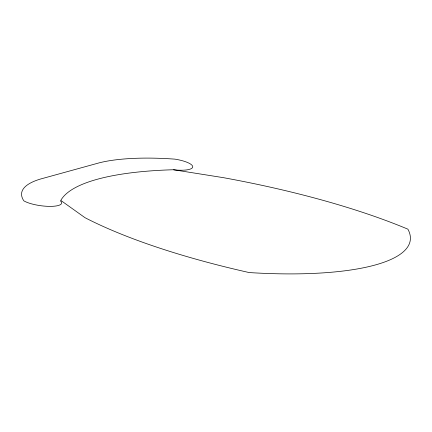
<?xml version="1.0" encoding="UTF-8"?>
<svg xmlns="http://www.w3.org/2000/svg" width="432" height="432" viewBox="0 0 432 432"><rect width="100%" height="100%" fill="white"/><g stroke="black" fill="none" stroke-linecap="round" stroke-linejoin="round"><path stroke-width="0.65" d="M61.214 200.713L85.034 217.712A343.208 90.563 7.8 0 0 249.205 272.565A212.031 55.949 7.8 0 0 407.884 229.165A348.278 91.903 7.8 0 0 223.355 177.655L173.497 169.749A232.438 61.333 7.8 0 0 60.502 200.983A20.434 5.389 7.8 0 1 49.842 206.377A20.434 5.389 7.8 0 1 23.825 200.821A124.162 32.762 7.8 0 1 40.257 179.102L99.457 162.778A124.162 32.762 7.8 0 1 174.982 159.143A20.434 5.389 7.8 0 1 192.721 166.984A20.434 5.389 7.8 0 1 173.605 169.792"/></g></svg>
